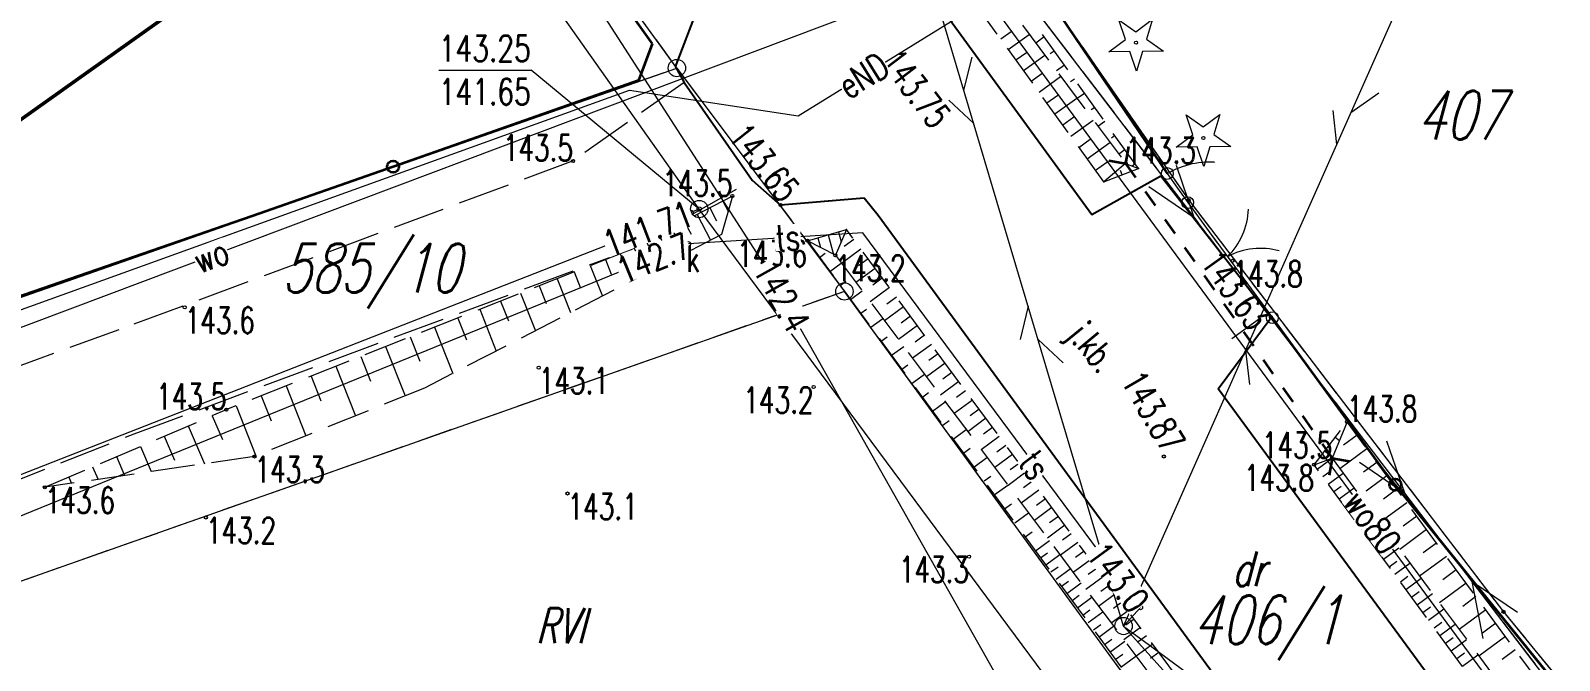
# Model space of a CAD drawing. Header units: metres. Extents: x 7480758 to 7480885, y 5952819 to 5952926.
# Drawn here: x 7480813.88 to 7480857.93, y 5952879.31 to 5952897.47 of the extents above; entities that cross this region are included whole.
import ezdxf
from ezdxf.enums import TextEntityAlignment as Align

# ---------------------------------------------------------------- set-up
doc = ezdxf.new("R2010")
doc.units = ezdxf.units.M
for name, pattern in [('1', [0]), ('2', [1.5, 1, -0.5]), ('2_1', [0]), ('2_OTKJ', [2, 1.5, -0.5]), ('2_OTKK', [0]), ('2_OTRK', [1.75, 1.25, -0.5]), ('2_OTRKG', [1.75, 1.25, -0.5]), ('3_EGBU_A', [0]), ('4_SUEP_A', [0]), ('4_SUKP', [0]), ('4_SUPP_P', [2, 1.5, -0.5]), ('4_SUTP_A', [0]), ('4_SUWP', [0])]:
    doc.linetypes.add(name, pattern=pattern)
doc.layers.get('0').update_dxf_attribs({"color": 250, "linetype": 'CONTINUOUS', "lineweight": 100})
for name, color, linetype, lineweight in [('Dzialki', 7, '1', 18), ('EGBB_L_0', 7, '3_EGBU_A', 50), ('Kontury', 7, '2', 18), ('Numery_dzialek', 7, 'CONTINUOUS', 18), ('Numery_konturow', 7, 'CONTINUOUS', 18), ('OTK_E_T_0', 7, 'CONTINUOUS', 0), ('OTK_L_0', 7, '2_OTKJ', 18), ('OTK_L_1', 7, '2_OTKK', 25), ('OTK_L_8', 7, 'CONTINUOUS', 35), ('OTO_L_0', 7, 'CONTINUOUS', 35), ('OTO_L_1', 7, 'CONTINUOUS', 18), ('OTO_L_2', 7, 'CONTINUOUS', 18), ('OTR_L_1', 7, '2_OTRK', 18), ('OTR_T_0', 7, 'CONTINUOUS', 18), ('OTR_T_1', 7, 'CONTINUOUS', 18), ('OTZ_T_1', 7, 'CONTINUOUS', 18), ('P_SUEP_L_0', 7, '4_SUPP_P', 18), ('Punkty', 7, 'CONTINUOUS', 18), ('SUEP_E_T_0', 7, 'CONTINUOUS', 0), ('SUEP_L_0', 1, '4_SUEP_A', 18), ('SUK_E_T_4', 7, 'CONTINUOUS', 0), ('SUK_T_3', 7, 'CONTINUOUS', 18), ('SUKR_T_0', 7, 'CONTINUOUS', 18), ('SUP_T_2', 7, 'CONTINUOUS', 18), ('SUTP_E_T_0', 7, 'CONTINUOUS', 0), ('SUTR_T_0', 7, 'CONTINUOUS', 18), ('SUWP_E_T_0', 7, 'CONTINUOUS', 0), ('SUWP_L_0', 5, '4_SUWP', 18)]:
    doc.layers.add(name, color=color, linetype=linetype, lineweight=lineweight)
doc.layers.add('SUKP_L_0', color=36, linetype='4_SUKP', lineweight=18, true_color=0x803300)
doc.layers.add('SUTP_L_0', color=30, linetype='4_SUTP_A', lineweight=18, true_color=0xff9100)
doc.styles.get("Standard").update_dxf_attribs({"font": 'Simplex.SHX', "width": 0.75})

# ---------------------------------------------------------------- blocks, each defined once
blk = doc.blocks.new('GRT')
at = {"color": 0, "linetype": 'CONTINUOUS'}
blk.add_circle((0, 0), 0.25, dxfattribs=at)
blk = doc.blocks.new('GRO')
at = {"color": 0, "linetype": 'CONTINUOUS'}
blk.add_circle((0, 0), 0.045, dxfattribs=at)
blk = doc.blocks.new('2_OTRS')
at = {"color": 0, "linetype": 'CONTINUOUS'}
blk.add_circle((0, 0), 0.045, dxfattribs=at)
blk = doc.blocks.new('2_OTRN')
at = {"color": 0, "linetype": 'CONTINUOUS'}
blk.add_circle((0, 0), 0.045, dxfattribs=at)
blk = doc.blocks.new('2_OTZG')
at = {"color": 0, "linetype": 'CONTINUOUS'}
for p, q in [((-0.3012, 0.09375), (-0.4937, 0.6621)), ((-0.4937, 0.6621), (-0.0039, 0.31545)), ((-0.0039, 0.31545), (0.4771, 0.67415)), ((0.4771, 0.67415), (0.2988, 0.1012)), ((-0.78225, -0.26495), (-0.3012, 0.09375)), ((0.2988, 0.1012), (0.7886, -0.24545)), ((-0.18225, -0.2575), (-0.78225, -0.26495)), ((0.01025, -0.82585), (-0.18225, -0.2575)), ((0.1886, -0.2529), (0.01025, -0.82585)), ((0.7886, -0.24545), (0.1886, -0.2529))]:
    blk.add_line(p, q, dxfattribs=at)
blk.add_circle((0, 0), 0.045, dxfattribs=at)
blk = doc.blocks.new('4_SUKS')
at = {"color": 0, "linetype": 'CONTINUOUS'}
blk.add_circle((0, 0), 0.25, dxfattribs=at)
blk = doc.blocks.new('4_SUPS')
at = {"color": 0, "linetype": 'CONTINUOUS'}
blk.add_circle((0, 0), 0.0625, dxfattribs=at)
blk = doc.blocks.new('4_SUPP')
at = {"color": 0, "linetype": 'CONTINUOUS'}
blk.add_circle((0, 0), 0.25, dxfattribs=at)

msp = doc.modelspace()

# ---------------------------------------------------------------- linework, layer by layer
at = {"layer": 'Dzialki'}
for p, q in [((7480832.5, 5952896.39), (7480815.48, 5952919.9)), ((7480835.64, 5952909.3), (7480847.25, 5952892.58)), ((7480792.96, 5952882.57), (7480832.5, 5952896.39)), ((7480832.5, 5952896.39), (7480837.33, 5952889.95)), ((7480847.25, 5952892.58), (7480856.32, 5952880.71)), ((7480837.33, 5952889.95), (7480794.21, 5952874.76)), ((7480849.27, 5952873.56), (7480837.33, 5952889.95)), ((7480856.32, 5952880.71), (7480866.47, 5952868.31))]:
    msp.add_line(p, q, dxfattribs=at)
at = {"layer": 'EGBB_L_0', "linetype": '3_EGBU_A'}
msp.add_line((7480819.42, 5952899.05), (7480812.12, 5952893.86), dxfattribs=at)
at = {"layer": 'Kontury'}
for p, q in [((7480832.5, 5952896.39), (7480815.48, 5952919.9)), ((7480835.64, 5952909.3), (7480847.25, 5952892.58)), ((7480792.96, 5952882.57), (7480832.5, 5952896.39)), ((7480832.5, 5952896.39), (7480837.33, 5952889.95)), ((7480847.25, 5952892.58), (7480856.32, 5952880.71)), ((7480837.33, 5952889.95), (7480794.21, 5952874.76)), ((7480849.27, 5952873.56), (7480837.33, 5952889.95)), ((7480856.32, 5952880.71), (7480866.47, 5952868.31))]:
    msp.add_line(p, q, dxfattribs=at)
at = {"layer": 'OTK_L_0', "linetype": '2_OTKJ'}
for p, q in [((7480844.46, 5952892.16), (7480834.03, 5952906.49)), ((7480833.38, 5952898.83), (7480832.46, 5952896.43)), ((7480832.46, 5952896.43), (7480832.71, 5952895.97)), ((7480832.71, 5952895.97), (7480829.51, 5952893.71)), ((7480834.67, 5952893.16), (7480832.71, 5952895.97)), ((7480829.51, 5952893.71), (7480816.42, 5952888.84)), ((7480831.18, 5952891.16), (7480834.67, 5952893.16)), ((7480834.67, 5952893.16), (7480835.49, 5952892.44)), ((7480844.46, 5952892.16), (7480846.45, 5952893.27)), ((7480846.45, 5952893.27), (7480849.62, 5952889.2)), ((7480835.49, 5952892.44), (7480837.9, 5952892.64)), ((7480837.9, 5952892.64), (7480838.3, 5952892.14)), ((7480838.3, 5952892.14), (7480850.58, 5952875.34)), ((7480816.86, 5952885.84), (7480831.18, 5952891.16)), ((7480849.62, 5952889.2), (7480848.1, 5952887.14)), ((7480816.42, 5952888.84), (7480800.12, 5952882.91)), ((7480860, 5952870.91), (7480848.1, 5952887.14)), ((7480801.74, 5952879.84), (7480816.86, 5952885.84))]:
    msp.add_line(p, q, dxfattribs=at)
at = {"layer": 'OTK_L_1', "linetype": '2_OTKK'}
for p, q in [((7480844.46, 5952892.16), (7480834.03, 5952906.49)), ((7480832.46, 5952896.43), (7480833.38, 5952898.83)), ((7480832.46, 5952896.43), (7480832.71, 5952895.97)), ((7480832.71, 5952895.97), (7480834.67, 5952893.16)), ((7480834.67, 5952893.16), (7480835.49, 5952892.44)), ((7480846.45, 5952893.27), (7480844.46, 5952892.16)), ((7480849.62, 5952889.2), (7480846.45, 5952893.27)), ((7480837.9, 5952892.64), (7480835.49, 5952892.44)), ((7480838.3, 5952892.14), (7480837.9, 5952892.64)), ((7480850.58, 5952875.34), (7480838.3, 5952892.14)), ((7480848.1, 5952887.14), (7480849.62, 5952889.2)), ((7480860, 5952870.91), (7480848.1, 5952887.14))]:
    msp.add_line(p, q, dxfattribs=at)
at = {"layer": 'OTK_L_8', "linetype": '2_OTKJ'}
for p, q in [((7480845.516, 5952894.127), (7480845.43, 5952893.64)), ((7480844.943, 5952893.726), (7480845.43, 5952893.64)), ((7480845.43, 5952893.64), (7480845.713, 5952893.235)), ((7480845.996, 5952892.831), (7480846.279, 5952892.426)), ((7480846.563, 5952892.022), (7480846.846, 5952891.617)), ((7480847.129, 5952891.213), (7480847.412, 5952890.808)), ((7480847.695, 5952890.404), (7480847.978, 5952889.999)), ((7480848.262, 5952889.595), (7480848.545, 5952889.19)), ((7480848.828, 5952888.786), (7480849.111, 5952888.381)), ((7480849.394, 5952887.977), (7480849.677, 5952887.572)), ((7480849.961, 5952887.168), (7480850.244, 5952886.763)), ((7480850.527, 5952886.359), (7480850.81, 5952885.954)), ((7480851.093, 5952885.55), (7480851.38, 5952885.14)), ((7480851.38, 5952885.14), (7480851.294, 5952884.653)), ((7480851.38, 5952885.14), (7480851.867, 5952885.054))]:
    msp.add_line(p, q, dxfattribs=at)
at = {"layer": 'OTO_L_0'}
for p, q in [((7480827.201, 5952903.531), (7480831.79, 5952897.09)), ((7480843.362, 5952898.179), (7480846.63, 5952893.35)), ((7480831.79, 5952897.09), (7480831.4, 5952896.03)), ((7480831.4, 5952896.03), (7480824.323, 5952893.546)), ((7480824.323, 5952893.546), (7480820.26, 5952892.12)), ((7480820.26, 5952892.12), (7480813.174, 5952889.663)), ((7480852.85, 5952884.81), (7480849.66, 5952889.19)), ((7480853.2, 5952884.376), (7480852.85, 5952884.81)), ((7480857.91, 5952878.54), (7480853.2, 5952884.376))]:
    msp.add_line(p, q, dxfattribs=at)
for centre in [(7480824.323, 5952893.546), (7480853.2, 5952884.376)]:
    msp.add_circle(centre, 0.17, dxfattribs=at)
at = {"layer": 'OTO_L_1'}
for p, q in [((7480847.22, 5952892.51), (7480848.07, 5952891.354)), ((7480847.922, 5952891.555), (7480848.81, 5952890.346)), ((7480848.81, 5952890.346), (7480849.66, 5952889.19))]:
    msp.add_line(p, q, dxfattribs=at)
for centre in [(7480847.22, 5952892.51), (7480849.66, 5952889.19)]:
    msp.add_circle(centre, 0.17, dxfattribs=at)
for centre, start, end in [((7480846.97, 5952892.383), 314.2581, 358.3325), ((7480849.316, 5952889.191), 74.2948, 118.3692)]:
    msp.add_arc(centre, 2, start, end, dxfattribs=at)
at = {"layer": 'OTO_L_2'}
for p, q in [((7480847.074, 5952893.553), (7480847.163, 5952893.582)), ((7480847.163, 5952893.582), (7480847.257, 5952893.606)), ((7480847.257, 5952893.606), (7480847.346, 5952893.635)), ((7480847.346, 5952893.635), (7480847.435, 5952893.648)), ((7480847.435, 5952893.648), (7480847.532, 5952893.666)), ((7480847.532, 5952893.666), (7480847.613, 5952893.673)), ((7480847.613, 5952893.673), (7480847.702, 5952893.685)), ((7480847.702, 5952893.685), (7480847.787, 5952893.686)), ((7480847.787, 5952893.686), (7480847.872, 5952893.687)), ((7480847.872, 5952893.687), (7480847.961, 5952893.683)), ((7480847.961, 5952893.683), (7480847.989, 5952893.677)), ((7480846.63, 5952893.35), (7480846.72, 5952893.396)), ((7480846.63, 5952893.35), (7480846.925, 5952892.93)), ((7480846.72, 5952893.396), (7480846.809, 5952893.443)), ((7480846.809, 5952893.443), (7480846.891, 5952893.483)), ((7480846.891, 5952893.483), (7480846.988, 5952893.518)), ((7480846.988, 5952893.518), (7480847.074, 5952893.553)), ((7480846.925, 5952892.93), (7480847.22, 5952892.51))]:
    msp.add_line(p, q, dxfattribs=at)
for centre in [(7480846.63, 5952893.35), (7480847.22, 5952892.51)]:
    msp.add_circle(centre, 0.17, dxfattribs=at)
at = {"layer": 'OTR_L_1', "linetype": '2_OTRKG'}
for p, q in [((7480845.8, 5952893.49), (7480835.53, 5952907.86)), ((7480844.8, 5952893.11), (7480834.75, 5952907.07)), ((7480844.8, 5952893.11), (7480845.8, 5952893.49)), ((7480834.1, 5952892.7), (7480831.18, 5952891.16)), ((7480836.26, 5952891.41), (7480837.39, 5952891.73)), ((7480836.26, 5952891.41), (7480849.34, 5952873.61)), ((7480850.04, 5952874.59), (7480837.39, 5952891.73)), ((7480831.18, 5952891.16), (7480819.52, 5952886.54)), ((7480814.29, 5952884.3), (7480819.52, 5952886.54)), ((7480850.86, 5952884.95), (7480851.81, 5952886.19)), ((7480860.65, 5952874.2), (7480851.81, 5952886.19)), ((7480859.29, 5952873.5), (7480850.86, 5952884.95))]:
    msp.add_line(p, q, dxfattribs=at)
at = {"layer": 'OTR_L_1', "linetype": '2_OTRK'}
for p, q in [((7480835.13, 5952907.44), (7480845.43, 5952893.64)), ((7480845.43, 5952893.64), (7480844.8, 5952893.11)), ((7480845.43, 5952893.64), (7480845.8, 5952893.49)), ((7480834.1, 5952892.7), (7480833.79, 5952891.59)), ((7480833.79, 5952891.59), (7480825.23, 5952887.16)), ((7480837.069, 5952890.992), (7480836.26, 5952891.41)), ((7480837.39, 5952891.73), (7480837.069, 5952890.992)), ((7480837.069, 5952890.992), (7480849.14, 5952874.88)), ((7480825.23, 5952887.16), (7480820.33, 5952885.19)), ((7480851.81, 5952886.19), (7480851.38, 5952885.14)), ((7480820.33, 5952885.19), (7480814.29, 5952884.3)), ((7480850.86, 5952884.95), (7480851.38, 5952885.14)), ((7480851.38, 5952885.14), (7480859.85, 5952873.71))]:
    msp.add_line(p, q, dxfattribs=at)
at = {"layer": 'OTR_L_1', "linetype": '2_1'}
for p, q in [((7480841.835, 5952897.229), (7480842.133, 5952897.443)), ((7480842.051, 5952896.928), (7480842.653, 5952897.361)), ((7480843.086, 5952897.288), (7480842.839, 5952897.112)), ((7480842.27, 5952896.625), (7480842.573, 5952896.843)), ((7480842.49, 5952896.319), (7480843.102, 5952896.759)), ((7480843.376, 5952896.881), (7480843.257, 5952896.796)), ((7480842.712, 5952896.01), (7480843.021, 5952896.232)), ((7480843.667, 5952896.474), (7480843.437, 5952896.31)), ((7480842.936, 5952895.699), (7480843.559, 5952896.147)), ((7480843.958, 5952896.068), (7480843.847, 5952895.989)), ((7480843.162, 5952895.385), (7480843.476, 5952895.611)), ((7480843.39, 5952895.068), (7480844.024, 5952895.524)), ((7480844.249, 5952895.661), (7480844.035, 5952895.509)), ((7480843.62, 5952894.749), (7480843.94, 5952894.979)), ((7480843.852, 5952894.427), (7480844.497, 5952894.891)), ((7480844.539, 5952895.254), (7480844.437, 5952895.181)), ((7480844.83, 5952894.847), (7480844.634, 5952894.707)), ((7480844.086, 5952894.102), (7480844.411, 5952894.336)), ((7480844.322, 5952893.774), (7480844.978, 5952894.246)), ((7480845.121, 5952894.441), (7480845.027, 5952894.373)), ((7480845.411, 5952894.034), (7480845.232, 5952893.905)), ((7480844.56, 5952893.443), (7480844.891, 5952893.681)), ((7480845.702, 5952893.627), (7480845.615, 5952893.565)), ((7480844.865, 5952893.135), (7480844.857, 5952893.158)), ((7480845.333, 5952893.312), (7480845.284, 5952893.439)), ((7480833.451, 5952892.358), (7480833.647, 5952891.988)), ((7480833.822, 5952892.553), (7480833.977, 5952892.259)), ((7480832.715, 5952891.969), (7480832.909, 5952891.602)), ((7480833.082, 5952892.163), (7480833.472, 5952891.425)), ((7480831.62, 5952891.392), (7480832.004, 5952890.665)), ((7480831.984, 5952891.584), (7480832.176, 5952891.219)), ((7480832.348, 5952891.776), (7480832.735, 5952891.044)), ((7480836.318, 5952891.331), (7480836.357, 5952891.36)), ((7480836.56, 5952891.495), (7480836.639, 5952891.214)), ((7480836.859, 5952891.58), (7480837.018, 5952891.018)), ((7480837.159, 5952891.665), (7480837.239, 5952891.382)), ((7480837.597, 5952891.45), (7480837.317, 5952891.243)), ((7480830.864, 5952891.035), (7480831.18, 5952890.239)), ((7480831.258, 5952891.201), (7480831.449, 5952890.839)), ((7480836.614, 5952890.929), (7480836.777, 5952891.048)), ((7480837.804, 5952891.169), (7480837.245, 5952890.757)), ((7480829.54, 5952890.51), (7480829.724, 5952890.045)), ((7480830.004, 5952890.694), (7480830.354, 5952889.812)), ((7480830.445, 5952890.869), (7480830.611, 5952890.45)), ((7480836.91, 5952890.526), (7480837.238, 5952890.766)), ((7480838.216, 5952890.611), (7480837.661, 5952890.202)), ((7480838.01, 5952890.89), (7480837.732, 5952890.684)), ((7480828.535, 5952890.112), (7480828.739, 5952889.597)), ((7480829.05, 5952890.316), (7480829.438, 5952889.338)), ((7480837.206, 5952890.123), (7480837.372, 5952890.244)), ((7480838.624, 5952890.058), (7480838.073, 5952889.651)), ((7480838.42, 5952890.334), (7480838.144, 5952890.13)), ((7480827.422, 5952889.671), (7480827.648, 5952889.1)), ((7480827.993, 5952889.897), (7480828.423, 5952888.812)), ((7480837.502, 5952889.72), (7480837.837, 5952889.966)), ((7480838.828, 5952889.782), (7480838.553, 5952889.579)), ((7480826.187, 5952889.182), (7480826.438, 5952888.548)), ((7480826.82, 5952889.433), (7480827.297, 5952888.23)), ((7480837.798, 5952889.317), (7480837.968, 5952889.441)), ((7480838.094, 5952888.914), (7480838.437, 5952889.166)), ((7480839.03, 5952889.508), (7480838.483, 5952889.104)), ((7480839.232, 5952889.234), (7480838.96, 5952889.033)), ((7480825.52, 5952888.917), (7480826.049, 5952887.584)), ((7480839.433, 5952888.962), (7480838.89, 5952888.561)), ((7480824.107, 5952888.357), (7480824.67, 5952886.935)), ((7480824.818, 5952888.639), (7480825.096, 5952887.937)), ((7480838.39, 5952888.511), (7480838.563, 5952888.638)), ((7480838.686, 5952888.108), (7480839.037, 5952888.365)), ((7480839.833, 5952888.42), (7480839.294, 5952888.022)), ((7480839.634, 5952888.69), (7480839.363, 5952888.49)), ((7480823.394, 5952888.075), (7480823.676, 5952887.362)), ((7480838.982, 5952887.705), (7480839.159, 5952887.835)), ((7480840.23, 5952887.881), (7480839.695, 5952887.486)), ((7480840.032, 5952888.15), (7480839.764, 5952887.952)), ((7480821.962, 5952887.508), (7480822.246, 5952886.791)), ((7480822.679, 5952887.792), (7480823.245, 5952886.362)), ((7480839.278, 5952887.302), (7480839.636, 5952887.565)), ((7480840.428, 5952887.614), (7480840.161, 5952887.417)), ((7480821.244, 5952887.223), (7480821.813, 5952885.786)), ((7480839.575, 5952886.899), (7480839.755, 5952887.032)), ((7480840.625, 5952887.347), (7480840.093, 5952886.955)), ((7480840.821, 5952887.081), (7480840.556, 5952886.886)), ((7480819.802, 5952886.652), (7480820.374, 5952885.208)), ((7480820.524, 5952886.938), (7480820.809, 5952886.218)), ((7480839.871, 5952886.496), (7480840.236, 5952886.765)), ((7480841.016, 5952886.817), (7480840.489, 5952886.427)), ((7480841.211, 5952886.553), (7480840.948, 5952886.359)), ((7480819.11, 5952886.364), (7480819.405, 5952885.676)), ((7480840.167, 5952886.094), (7480840.351, 5952886.229)), ((7480841.405, 5952886.29), (7480840.881, 5952885.903)), ((7480851.772, 5952886.141), (7480851.786, 5952886.13)), ((7480817.733, 5952885.775), (7480818.028, 5952885.086)), ((7480818.421, 5952886.069), (7480818.889, 5952884.978)), ((7480840.463, 5952885.691), (7480840.835, 5952885.964)), ((7480841.791, 5952885.767), (7480841.271, 5952885.383)), ((7480841.598, 5952886.028), (7480841.337, 5952885.835)), ((7480851.468, 5952885.744), (7480851.589, 5952885.651)), ((7480852.098, 5952885.8), (7480851.708, 5952885.512)), ((7480817.044, 5952885.48), (7480817.356, 5952884.752)), ((7480840.759, 5952885.288), (7480840.947, 5952885.426)), ((7480842.174, 5952885.248), (7480841.658, 5952884.867)), ((7480841.983, 5952885.507), (7480841.724, 5952885.316)), ((7480851.164, 5952885.347), (7480851.282, 5952885.257)), ((7480852.385, 5952885.41), (7480851.606, 5952884.835)), ((7480815.667, 5952884.89), (7480815.823, 5952884.526)), ((7480816.356, 5952885.185), (7480816.59, 5952884.639)), ((7480841.055, 5952884.885), (7480841.435, 5952885.164)), ((7480842.365, 5952884.99), (7480842.107, 5952884.8)), ((7480850.954, 5952884.823), (7480851.382, 5952885.138)), ((7480851.112, 5952884.608), (7480851.326, 5952884.766)), ((7480852.672, 5952885.02), (7480852.283, 5952884.733)), ((7480814.979, 5952884.595), (7480815.057, 5952884.413)), ((7480841.351, 5952884.482), (7480841.543, 5952884.623)), ((7480841.647, 5952884.079), (7480842.035, 5952884.364)), ((7480842.554, 5952884.732), (7480842.042, 5952884.354)), ((7480842.744, 5952884.476), (7480842.488, 5952884.288)), ((7480851.27, 5952884.394), (7480851.699, 5952884.71)), ((7480851.428, 5952884.179), (7480851.643, 5952884.337)), ((7480852.959, 5952884.631), (7480852.182, 5952884.058)), ((7480842.932, 5952884.221), (7480842.423, 5952883.845)), ((7480843.12, 5952883.966), (7480842.866, 5952883.779)), ((7480851.586, 5952883.963), (7480852.017, 5952884.28)), ((7480851.745, 5952883.748), (7480851.961, 5952883.907)), ((7480853.246, 5952884.242), (7480852.858, 5952883.956)), ((7480841.943, 5952883.676), (7480842.139, 5952883.82)), ((7480842.239, 5952883.273), (7480842.634, 5952883.563)), ((7480843.307, 5952883.713), (7480842.802, 5952883.34)), ((7480843.494, 5952883.46), (7480843.242, 5952883.274)), ((7480851.904, 5952883.532), (7480852.336, 5952883.85)), ((7480852.063, 5952883.316), (7480852.28, 5952883.475)), ((7480853.532, 5952883.854), (7480852.757, 5952883.282)), ((7480853.818, 5952883.466), (7480853.431, 5952883.181)), ((7480842.535, 5952882.87), (7480842.735, 5952883.017)), ((7480843.679, 5952883.208), (7480843.178, 5952882.838)), ((7480852.223, 5952883.099), (7480852.656, 5952883.418)), ((7480852.383, 5952882.882), (7480852.6, 5952883.042)), ((7480854.104, 5952883.079), (7480853.33, 5952882.508)), ((7480842.831, 5952882.467), (7480843.234, 5952882.763)), ((7480844.049, 5952882.708), (7480843.551, 5952882.34)), ((7480843.864, 5952882.958), (7480843.614, 5952882.773)), ((7480852.543, 5952882.665), (7480852.977, 5952882.985)), ((7480852.703, 5952882.447), (7480852.92, 5952882.607)), ((7480852.863, 5952882.229), (7480853.299, 5952882.55)), ((7480854.389, 5952882.692), (7480854.003, 5952882.407)), ((7480842.98, 5952882.265), (7480843.182, 5952882.414)), ((7480843.129, 5952882.062), (7480843.535, 5952882.361)), ((7480844.416, 5952882.21), (7480843.921, 5952881.846)), ((7480844.233, 5952882.459), (7480843.985, 5952882.275)), ((7480853.024, 5952882.011), (7480853.242, 5952882.171)), ((7480853.185, 5952881.792), (7480853.622, 5952882.114)), ((7480854.674, 5952882.306), (7480853.902, 5952881.737)), ((7480843.279, 5952881.858), (7480843.483, 5952882.008)), ((7480843.43, 5952881.653), (7480843.84, 5952881.954)), ((7480844.78, 5952881.717), (7480844.289, 5952881.355)), ((7480844.598, 5952881.963), (7480844.352, 5952881.781)), ((7480853.346, 5952881.573), (7480853.565, 5952881.734)), ((7480853.508, 5952881.354), (7480853.946, 5952881.677)), ((7480854.958, 5952881.92), (7480854.573, 5952881.636)), ((7480843.581, 5952881.447), (7480843.787, 5952881.598)), ((7480843.733, 5952881.24), (7480844.147, 5952881.544)), ((7480845.142, 5952881.227), (7480844.654, 5952880.867)), ((7480844.961, 5952881.471), (7480844.717, 5952881.291)), ((7480853.669, 5952881.134), (7480853.889, 5952881.296)), ((7480853.831, 5952880.914), (7480854.272, 5952881.238)), ((7480855.243, 5952881.534), (7480854.473, 5952880.967)), ((7480843.886, 5952881.032), (7480844.094, 5952881.185)), ((7480844.04, 5952880.823), (7480844.457, 5952881.13)), ((7480845.322, 5952880.983), (7480845.079, 5952880.804)), ((7480853.994, 5952880.694), (7480854.214, 5952880.856)), ((7480854.156, 5952880.473), (7480854.598, 5952880.798)), ((7480855.526, 5952881.149), (7480855.142, 5952880.866)), ((7480844.194, 5952880.613), (7480844.404, 5952880.768)), ((7480844.349, 5952880.402), (7480844.77, 5952880.712)), ((7480844.504, 5952880.191), (7480844.716, 5952880.346)), ((7480845.501, 5952880.74), (7480845.017, 5952880.383)), ((7480845.679, 5952880.498), (7480845.438, 5952880.32)), ((7480854.319, 5952880.252), (7480854.54, 5952880.415)), ((7480854.482, 5952880.031), (7480854.925, 5952880.356)), ((7480855.81, 5952880.765), (7480855.042, 5952880.199)), ((7480856.093, 5952880.381), (7480855.709, 5952880.098)), ((7480844.661, 5952879.978), (7480845.086, 5952880.291)), ((7480844.818, 5952879.764), (7480845.032, 5952879.921)), ((7480845.857, 5952880.257), (7480845.377, 5952879.903)), ((7480846.035, 5952880.017), (7480845.795, 5952879.84)), ((7480854.645, 5952879.809), (7480854.867, 5952879.972)), ((7480854.809, 5952879.587), (7480855.253, 5952879.914)), ((7480856.376, 5952879.997), (7480855.61, 5952879.432)), ((7480844.976, 5952879.549), (7480845.405, 5952879.865)), ((7480845.134, 5952879.333), (7480845.35, 5952879.492)), ((7480846.211, 5952879.778), (7480845.734, 5952879.426)), ((7480846.387, 5952879.539), (7480846.15, 5952879.364)), ((7480854.972, 5952879.364), (7480855.195, 5952879.528)), ((7480855.136, 5952879.142), (7480855.582, 5952879.47)), ((7480856.658, 5952879.614), (7480856.276, 5952879.332)), ((7480845.294, 5952879.117), (7480845.727, 5952879.435))]:
    msp.add_line(p, q, dxfattribs=at)
for p in [(7480845.8, 5952893.49), (7480844.8, 5952893.11), (7480836.26, 5952891.41), (7480837.39, 5952891.73), (7480851.81, 5952886.19), (7480850.86, 5952884.95), (7480814.29, 5952884.3)]:
    msp.add_point(p, dxfattribs=at)
at = {"layer": 'P_SUEP_L_0', "linetype": '4_SUPP_P'}
msp.add_line((7480870.58, 5952861.71), (7480838.31, 5952904.01), dxfattribs=at)
at = {"layer": 'SUEP_L_0', "linetype": '4_SUEP_A'}
for p, q in [((7480847.408, 5952892.084), (7480841.343, 5952900.035)), ((7480835.996, 5952895.013), (7480842.926, 5952899.302)), ((7480807.737, 5952887.304), (7480831.14, 5952895.749)), ((7480831.14, 5952895.749), (7480835.996, 5952895.013)), ((7480847.408, 5952892.084), (7480846.896, 5952893.58)), ((7480846.101, 5952892.973), (7480847.408, 5952892.084)), ((7480853.473, 5952884.134), (7480847.408, 5952892.084)), ((7480853.473, 5952884.134), (7480852.961, 5952885.629)), ((7480852.166, 5952885.023), (7480853.473, 5952884.134)), ((7480855.417, 5952881.586), (7480853.473, 5952884.134)), ((7480861.482, 5952873.636), (7480855.417, 5952881.586)), ((7480855.73, 5952879.939), (7480855.417, 5952881.586)), ((7480855.417, 5952881.586), (7480856.724, 5952880.697))]:
    msp.add_line(p, q, dxfattribs=at)
at = {"layer": 'SUKP_L_0', "linetype": '4_SUKP'}
for p, q in [((7480833.144, 5952892.323), (7480818.073, 5952913.679)), ((7480833.144, 5952892.323), (7480794.61, 5952877.22)), ((7480851.53, 5952867.5), (7480833.144, 5952892.323))]:
    msp.add_line(p, q, dxfattribs=at)
at = {"layer": 'SUKR_T_0', "linetype": 'CONTINUOUS', "lineweight": 0}
msp.add_line((7480825.64, 5952896.332), (7480828.3, 5952896.332), dxfattribs=at)
at = {"layer": 'SUTP_L_0', "linetype": '4_SUTP_A'}
for p, q in [((7480834.995, 5952890.766), (7480820.819, 5952912.788)), ((7480850.406, 5952891.675), (7480856.478, 5952905.391)), ((7480841.84, 5952892.155), (7480839.814, 5952898.96)), ((7480840.77, 5952895.749), (7480841.006, 5952896.706)), ((7480841.055, 5952894.791), (7480840.333, 5952895.463)), ((7480851.924, 5952895.104), (7480852.725, 5952895.679)), ((7480851.519, 5952894.19), (7480851.406, 5952895.169)), ((7480843.866, 5952885.35), (7480841.84, 5952892.155)), ((7480837.858, 5952891.641), (7480832.834, 5952891.322)), ((7480845.856, 5952880.833), (7480837.858, 5952891.641)), ((7480847.532, 5952885.183), (7480850.406, 5952891.675)), ((7480832.834, 5952891.322), (7480811.087, 5952882.448)), ((7480842.398, 5952877.666), (7480834.995, 5952890.766)), ((7480842.625, 5952889.519), (7480842.388, 5952888.562)), ((7480849.292, 5952889.16), (7480848.491, 5952888.586)), ((7480842.91, 5952888.561), (7480843.632, 5952887.889)), ((7480848.888, 5952888.246), (7480849.001, 5952887.266)), ((7480845.37, 5952880.3), (7480843.866, 5952885.35)), ((7480845.37, 5952880.3), (7480847.532, 5952885.183)), ((7480845.37, 5952880.3), (7480845.856, 5952880.833)), ((7480845.37, 5952880.3), (7480850.175, 5952874.954)), ((7480845.37, 5952880.3), (7480846.224, 5952879.67)), ((7480846.224, 5952879.67), (7480851.939, 5952875.456))]:
    msp.add_line(p, q, dxfattribs=at)
at = {"layer": 'SUWP_L_0', "linetype": '4_SUWP'}
for p, q in [((7480810.185, 5952887.631), (7480858.362, 5952905.771)), ((7480840.998, 5952899.009), (7480861.677, 5952870.871))]:
    msp.add_line(p, q, dxfattribs=at)

# ---------------------------------------------------------------- block references
at = {"layer": 'OTR_T_0'}
for p in [(7480838.34, 5952896.55), (7480835.49, 5952892.44), (7480849.62, 5952889.2), (7480846.53, 5952885.19)]:
    msp.add_blockref('2_OTRS', p, dxfattribs=at)
at = {"layer": 'OTR_T_1'}
for p in [(7480829.51, 5952893.71), (7480845.43, 5952893.64), (7480834.1, 5952892.7), (7480836.26, 5952891.41), (7480837.069, 5952890.992), (7480848.51, 5952890.83), (7480818.32, 5952889.49), (7480828.52, 5952887.75), (7480836.44, 5952887.19), (7480819.52, 5952886.54), (7480851.81, 5952886.19), (7480820.33, 5952885.19), (7480850.86, 5952884.95), (7480851.38, 5952885.14), (7480814.29, 5952884.3), (7480829.35, 5952884.12), (7480818.93, 5952883.43), (7480840.92, 5952882.3)]:
    msp.add_blockref('2_OTRN', p, dxfattribs=at)
at = {"layer": 'OTZ_T_1'}
for p in [(7480845.732, 5952897.122), (7480847.671, 5952894.375)]:
    msp.add_blockref('2_OTZG', p, dxfattribs=at)
at = {"layer": 'Punkty'}
for name, p in [('GRT', (7480832.5, 5952896.39)), ('GRO', (7480847.25, 5952892.58)), ('GRT', (7480837.33, 5952889.95)), ('GRO', (7480856.32, 5952880.71))]:
    msp.add_blockref(name, p, dxfattribs=at)
at = {"layer": 'SUK_T_3'}
msp.add_blockref('4_SUKS', (7480833.144, 5952892.323), dxfattribs=at)
at = {"layer": 'SUKR_T_0'}
for p in [(7480832.904, 5952892.229), (7480833.144, 5952892.323)]:
    msp.add_blockref('4_SUPS', p, dxfattribs=at)
at = {"layer": 'SUP_T_2'}
msp.add_blockref('4_SUPP', (7480845.37, 5952880.3), dxfattribs=at)
at = {"layer": 'SUTR_T_0'}
for p in [(7480834.995, 5952890.766), (7480845.856, 5952880.833)]:
    msp.add_blockref('4_SUPS', p, dxfattribs=at)

# ---------------------------------------------------------------- texts
at = {"layer": 'Numery_dzialek', "oblique": 15, "width": 0.7}
for s, p in [('407', (7480853.81, 5952895.73)), ('406/1', (7480847.352, 5952881.179))]:
    msp.add_text(s, height=1.4, dxfattribs=at).set_placement(p, align=Align.TOP_LEFT)
msp.add_text('585/10', height=1.4, dxfattribs=at).set_placement((7480823.678, 5952890.521), align=Align.MIDDLE)
at = {"layer": 'Numery_konturow', "oblique": 15, "width": 0.7}
for s, p in [('dr', (7480848.497, 5952882.445)), ('RVI', (7480828.44, 5952880.81))]:
    msp.add_text(s, height=1, dxfattribs=at).set_placement(p, align=Align.TOP_LEFT)
at = {"layer": 'OTK_E_T_0', "lineweight": 9, "width": 0.7}
msp.add_text('j.kb.', height=0.75, rotation=309.8056, dxfattribs=at).set_placement((7480844.399, 5952888.286), align=Align.MIDDLE)
at = {"layer": 'OTR_T_0', "lineweight": 9, "width": 0.7}
msp.add_text('143.75', height=0.75, rotation=307.5504, dxfattribs=at).set_placement((7480838.34, 5952896.55))
for s, rotation, p in [('143.65', 308.4607, (7480835.493, 5952892.464)), ('143.87', 300.4397, (7480846.533, 5952885.226))]:
    msp.add_text(s, height=0.75, rotation=rotation, dxfattribs=at).set_placement(p, align=Align.RIGHT)
msp.add_text('143.63', height=0.75, rotation=305.7966, dxfattribs=at).set_placement((7480849.62, 5952889.2), align=Align.TOP_RIGHT)
at = {"layer": 'OTR_T_1', "lineweight": 9, "width": 0.7}
for p in [(7480829.51, 5952893.71), (7480834.1, 5952892.7), (7480819.52, 5952886.54), (7480851.38, 5952885.14)]:
    msp.add_text('143.5', height=0.75, dxfattribs=at).set_placement(p, align=Align.RIGHT)
for s, p in [('143.3', (7480845.43, 5952893.64)), ('143.8', (7480851.81, 5952886.19))]:
    msp.add_text(s, height=0.75, dxfattribs=at).set_placement(p)
for s, p in [('143.6', (7480836.26, 5952891.41)), ('143.2', (7480836.44, 5952887.19)), ('143.8', (7480850.86, 5952884.95)), ('143.3', (7480840.92, 5952882.3))]:
    msp.add_text(s, height=0.75, dxfattribs=at).set_placement(p, align=Align.TOP_RIGHT)
for s, p in [('143.2', (7480837.069, 5952890.992)), ('143.8', (7480848.51, 5952890.83)), ('143.6', (7480818.32, 5952889.49)), ('143.1', (7480828.52, 5952887.75)), ('143.3', (7480820.33, 5952885.19)), ('143.6', (7480814.29, 5952884.3)), ('143.1', (7480829.35, 5952884.12)), ('143.2', (7480818.93, 5952883.43))]:
    msp.add_text(s, height=0.75, dxfattribs=at).set_placement(p, align=Align.TOP_LEFT)

# ---------------------------------------------------------------- next in the draw order: texts
at = {"layer": 'SUEP_E_T_0', "lineweight": 9, "insert": (7480837.875, 5952896.176), "char_height": 0.75, "attachment_point": 5, "rotation": 31.7523, "bg_fill": 3, "box_fill_scale": 1}
msp.add_mtext('eND', dxfattribs=at)
at = {"layer": 'SUKR_T_0', "lineweight": 9, "char_height": 0.75, "attachment_point": 1, "bg_fill": 3, "box_fill_scale": 1}
for s, insert in [('143.25', (7480825.64, 5952897.332)), ('141.65', (7480825.64, 5952896.082))]:
    msp.add_mtext(s, dxfattribs=dict(at, insert=insert))
at = {"layer": 'SUKR_T_0', "lineweight": 9, "insert": (7480832.904, 5952892.229), "char_height": 0.75, "attachment_point": 6, "rotation": 20.979, "bg_fill": 3, "box_fill_scale": 1}
msp.add_mtext('141.71', dxfattribs=at)
at = {"layer": 'SUTP_E_T_0', "lineweight": 9, "char_height": 0.75, "attachment_point": 5, "bg_fill": 3, "box_fill_scale": 1}
for insert, rotation in [((7480835.691, 5952891.503), 3.6331), ((7480842.813, 5952884.945), 306.5017)]:
    msp.add_mtext('ts', dxfattribs=dict(at, insert=insert, rotation=rotation))
at = {"layer": 'SUTR_T_0', "lineweight": 9, "insert": (7480845.856, 5952880.833), "char_height": 0.75, "attachment_point": 6, "rotation": 306.5821, "bg_fill": 3, "box_fill_scale": 1}
msp.add_mtext('143.0', dxfattribs=at)
at = {"layer": 'SUWP_E_T_0', "lineweight": 9, "char_height": 0.75, "attachment_point": 5, "bg_fill": 3, "box_fill_scale": 1}
for s, insert, rotation in [('wo', (7480819.08, 5952890.98), 20.6331), ('wo80', (7480852.542, 5952883.301), 306.3141)]:
    msp.add_mtext(s, dxfattribs=dict(at, insert=insert, rotation=rotation))

# ---------------------------------------------------------------- next in the draw order: linework, layer by layer
at = {"layer": 'SUKR_T_0', "linetype": 'CONTINUOUS', "lineweight": 0}
msp.add_line((7480833.144, 5952892.323), (7480828.3, 5952896.332), dxfattribs=at)

# ---------------------------------------------------------------- next in the draw order: block references
at = {"layer": 'SUTR_T_0'}
msp.add_blockref('4_SUPS', (7480832.834, 5952891.322), dxfattribs=at)

# ---------------------------------------------------------------- next in the draw order: texts
at = {"layer": 'SUK_E_T_4', "lineweight": 9, "width": 0.7}
msp.add_text('k', height=0.75, dxfattribs=at).set_placement((7480832.774, 5952890.89), align=Align.MIDDLE_LEFT)
at = {"layer": 'SUTR_T_0', "lineweight": 9, "insert": (7480834.995, 5952890.766), "char_height": 0.75, "attachment_point": 4, "rotation": 299.07, "bg_fill": 3, "box_fill_scale": 1}
msp.add_mtext('142.4', dxfattribs=at)

# ---------------------------------------------------------------- next in the draw order: texts
at = {"layer": 'SUTR_T_0', "lineweight": 9, "insert": (7480832.834, 5952891.322), "char_height": 0.75, "attachment_point": 6, "rotation": 22.134, "bg_fill": 3, "box_fill_scale": 1}
msp.add_mtext('142.7', dxfattribs=at)

doc.saveas('drawing.dxf')
